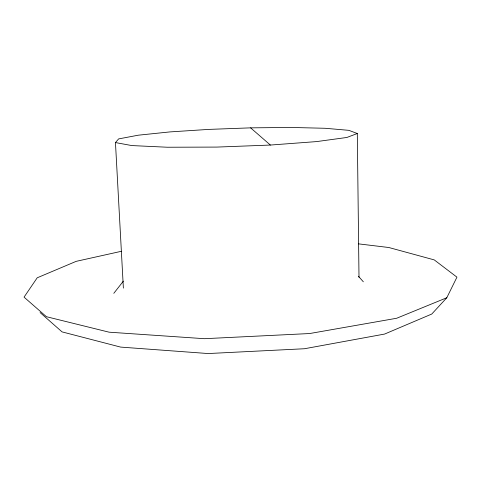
<?xml version="1.0" encoding="UTF-8"?>
<svg xmlns="http://www.w3.org/2000/svg" width="481" height="481" viewBox="0 0 481 481"><rect width="100%" height="100%" fill="white"/><g stroke="black" fill="none" stroke-linecap="round" stroke-linejoin="round"><path stroke-width="0.72" d="M40.085 312.554L62.067 331.89L120.611 347.09L208.177 353.547L304.449 348.743L384.59 334.067L431.758 314.045L446.801 297.745L456.95 277.158L434.259 259.902L388.852 247.517L358.531 243.861M113.799 293.332L123.358 281.144M123.376 288.119L115.458 142.568L118.621 138.907L138.263 135.197L169.907 131.914L208.85 129.395L250.607 127.856L290.849 127.453L325.15 128.277L348.857 130.339L357.305 133.52L359.006 277.309M446.801 297.745L396.645 318.26L309.656 333.537L204.431 338.696L109.115 332.185L46.423 316.702L24.05 297.138L37.211 277.796L76.19 261.345L121.356 251.298M357.305 133.52L346.861 137.47L316.636 141.588L270.388 145.052L216.847 147.084L167.37 147.234L131.812 145.569L115.458 142.568M250.607 127.856L270.388 145.052M358.471 276.298L363.341 281.806"/></g></svg>
